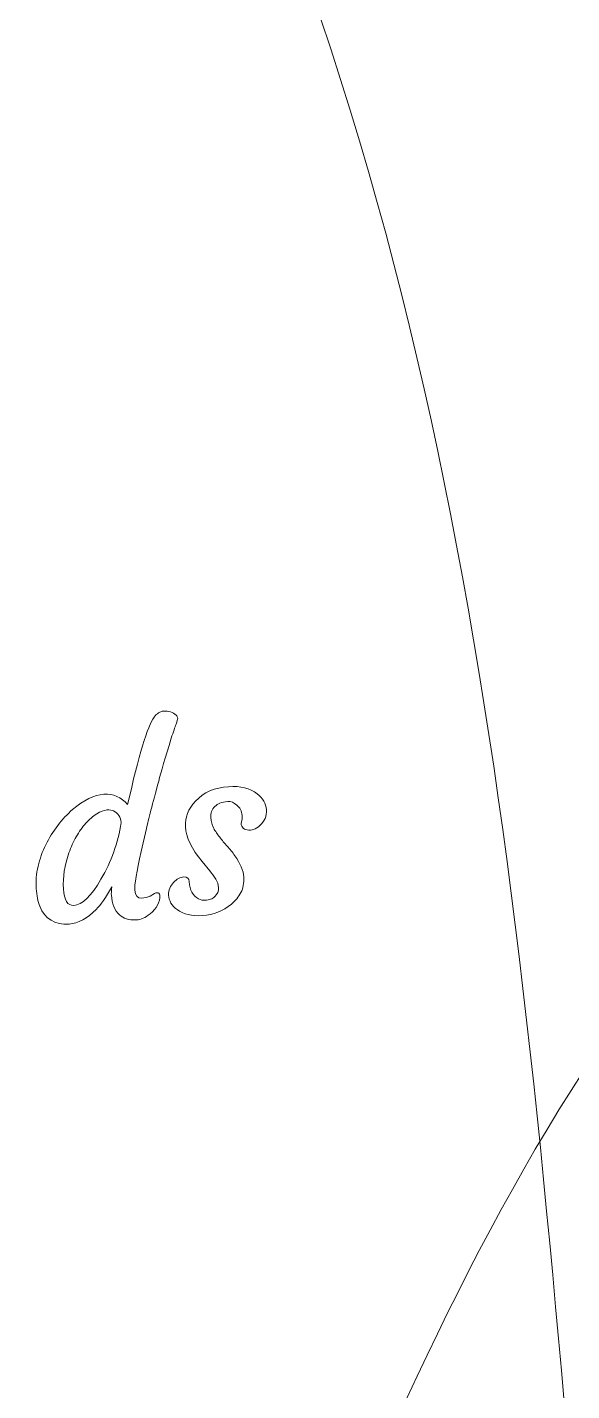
# Model space of a CAD drawing. Header units: inches. Extents: x -160 to 752, y 28 to 782.
# Drawn here: x 584 to 624.8, y 516.5 to 618.9 of the extents above; entities that cross this region are included whole.
import ezdxf

# ---------------------------------------------------------------- set-up
doc = ezdxf.new("R2010")
doc.units = ezdxf.units.IN
doc.header["$MEASUREMENT"] = 0
doc.layers.add('_U+0421_U+043B_U+043E_U+0439 1', color=7, linetype='Continuous')

# ---------------------------------------------------------------- blocks, each defined once
blk = doc.blocks.new('block 2')
at = {"layer": '_U+0421_U+043B_U+043E_U+0439 1', "color": 12, "lineweight": 9, "true_color": 0xe30513}
for points, knots in [([(305.09, 27.81), (184.24, 132.09), (55.29, 227.61), (-54.65, 344.61), (-130.38, 432.04), (-160.47, 554.53), (-106.38, 659.79), (-61.65, 746.82), (0.67, 769.94), (55.4, 761.15), (152.47, 745.58), (244.36, 626.03), (305, 559.17), (383.27, 640.56), (469.58, 781.89), (597.36, 753.44), (657.3, 740.1), (700.3, 699.79), (723.45, 645.65), (746.6, 591.54), (751.52, 539.49), (735.49, 482.62), (690.02, 321.27), (429.51, 136.47), (305.09, 27.81), (305.09, 27.81), (305.09, 27.81), (305.09, 27.81)], [0, 0, 0, 0, 1, 1, 1, 2, 2, 2, 3, 3, 3, 4, 4, 4, 5, 5, 5, 6, 6, 6, 7, 7, 7, 8, 8, 8, 9, 9, 9, 9]), ([(670.88, 364.34), (655.01, 380.54), (632.57, 427.43), (627.62, 477.67), (622.67, 527.9), (621.34, 580.31), (602.67, 628.66), (589.88, 661.76), (568.4, 688.48), (543.29, 712.94), (541.66, 711.85), (541.26, 708.78), (541.34, 708.11), (541.8, 704.21), (541.67, 700.71), (541.67, 697.3), (541.49, 692.71), (539.04, 688.35), (534.61, 686.78), (530.95, 685.48), (528.52, 686.5), (527.18, 688.24), (524.79, 691.33), (526.96, 699.99), (527.97, 703.86), (522.78, 702.35), (514.64, 698.89), (511.71, 703.18), (510.34, 705.19), (510.19, 707.53), (510.99, 709.72), (511.79, 711.92), (513.07, 713.55), (515.07, 714.76), (519.19, 717.24), (526.43, 717.48), (531.32, 717.21), (532.9, 717.12), (535.12, 718.53), (535.98, 719.89), (526.65, 728.66), (516.26, 737.13), (506.63, 745.69)], [0, 0, 0, 0, 1, 1, 1, 2, 2, 2, 3, 3, 3, 4, 4, 4, 5, 5, 5, 6, 6, 6, 7, 7, 7, 8, 8, 8, 9, 9, 9, 10, 10, 10, 11, 11, 11, 12, 12, 12, 13, 13, 13, 14, 14, 14, 14]), ([(734.6, 615.17), (715.07, 606.43), (695.54, 597.69), (677.91, 587.38), (678.45, 585.5), (680.71, 584.45), (681.37, 584.32), (685.22, 583.56), (688.52, 582.36), (691.76, 581.32), (696.07, 579.73), (699.46, 576.06), (699.6, 571.37), (699.72, 567.49), (698, 565.49), (695.93, 564.74), (692.26, 563.42), (684.68, 568.14), (681.31, 570.29), (681.15, 564.89), (681.95, 556.08), (676.96, 554.61), (674.63, 553.93), (672.36, 554.5), (670.52, 555.94), (668.67, 557.37), (667.5, 559.08), (666.97, 561.37), (665.87, 566.05), (667.87, 573.01), (669.63, 577.58), (670.2, 579.05), (670.01, 580.87), (668.99, 582.1), (655.04, 573.1), (642.52, 562.61), (632.67, 550.23), (610.05, 521.8), (601.03, 481.69), (582.53, 450.13), (581.07, 450.78), (580.09, 452.32), (579.94, 453.89), (579.48, 458.76), (578.17, 465.89), (575.1, 469.59), (573.61, 471.4), (571.79, 472.41), (569.51, 472.87), (567.22, 473.34), (564.93, 472.84), (563.15, 471.19), (559.34, 467.65), (563.97, 460.12), (566.24, 455.22), (562.27, 455.64), (553.38, 456.48), (550.68, 453.66), (549.16, 452.08), (548.51, 449.52), (550.34, 446.1), (552.56, 441.96), (557.24, 440.18), (561.8, 440.68), (565.17, 441.19), (568.65, 441.59), (572.44, 442.63), (573.09, 442.81), (575.4, 442.79), (576.72, 441.35), (555.97, 411.27), (524.71, 390.15), (493.44, 369.02)], [0, 0, 0, 0, 1, 1, 1, 2, 2, 2, 3, 3, 3, 4, 4, 4, 5, 5, 5, 6, 6, 6, 7, 7, 7, 8, 8, 8, 9, 9, 9, 10, 10, 10, 11, 11, 11, 12, 12, 12, 13, 13, 13, 14, 14, 14, 15, 15, 15, 16, 16, 16, 17, 17, 17, 18, 18, 18, 19, 19, 19, 20, 20, 20, 21, 21, 21, 22, 22, 22, 23, 23, 23, 24, 24, 24, 24])]:
    blk.add_open_spline(points, degree=3, knots=knots, dxfattribs=at)
at = {"layer": '_U+0421_U+043B_U+043E_U+0439 1', "lineweight": 0}
for points, knots in [([(593.7, 553.9), (593.83, 553.91), (593.9, 553.84), (593.91, 553.71), (593.94, 553.19), (593.69, 552.72), (593.18, 552.31), (592.83, 552.03), (592.5, 551.88), (592.18, 551.86), (591.86, 551.84), (591.61, 551.86), (591.41, 551.93), (591.22, 551.99), (591.04, 552.09), (590.88, 552.24), (590.52, 552.58), (590.32, 553.08), (590.28, 553.72), (590.27, 553.84), (590.28, 554.05), (590.31, 554.33), (589.87, 553.54), (589.48, 552.98), (589.14, 552.65), (588.47, 551.96), (587.79, 551.59), (587.11, 551.55), (586.03, 551.48), (585.3, 551.93), (584.9, 552.88), (584.76, 553.23), (584.67, 553.68), (584.64, 554.22), (584.6, 554.76), (584.65, 555.31), (584.78, 555.88), (584.91, 556.44), (585.1, 556.98), (585.36, 557.5), (585.61, 558.01), (585.91, 558.5), (586.26, 558.95), (586.6, 559.4), (586.98, 559.8), (587.37, 560.14), (588.22, 560.86), (589, 561.24), (589.72, 561.29), (590.43, 561.33), (591.03, 561.08), (591.5, 560.52), (592.33, 564.21), (593, 566.4), (593.49, 567.08), (593.7, 567.36), (593.93, 567.51), (594.18, 567.53), (594.59, 567.55), (594.91, 567.45), (595.14, 567.23), (595.21, 567.15), (595.25, 567.08), (595.26, 567), (595.26, 566.92), (595.22, 566.77), (595.14, 566.55), (595.05, 566.33), (594.93, 565.98), (594.77, 565.49), (594.32, 564.03), (594, 562.96), (593.83, 562.28), (593.37, 560.55), (593.06, 559.36), (592.91, 558.71), (592.91, 558.71), (592.51, 556.99), (592.51, 556.99), (592.17, 555.46), (592.01, 554.49), (592.04, 554.08), (592.07, 553.67), (592.23, 553.48), (592.53, 553.5), (592.8, 553.51), (593.02, 553.56), (593.18, 553.65), (593.18, 553.65), (593.51, 553.83), (593.51, 553.83), (593.58, 553.87), (593.64, 553.9), (593.7, 553.9), (593.7, 553.9), (593.7, 553.9), (593.7, 553.9)], [0, 0, 0, 0, 1, 1, 1, 2, 2, 2, 3, 3, 3, 4, 4, 4, 5, 5, 5, 6, 6, 6, 7, 7, 7, 8, 8, 8, 9, 9, 9, 10, 10, 10, 11, 11, 11, 12, 12, 12, 13, 13, 13, 14, 14, 14, 15, 15, 15, 16, 16, 16, 17, 17, 17, 18, 18, 18, 19, 19, 19, 20, 20, 20, 21, 21, 21, 22, 22, 22, 23, 23, 23, 24, 24, 24, 25, 25, 25, 26, 26, 26, 27, 27, 27, 28, 28, 28, 29, 29, 29, 30, 30, 30, 31, 31, 31, 32, 32, 32, 32]), ([(594.57, 553.72), (594.56, 553.9), (594.6, 554.08), (594.67, 554.25), (594.74, 554.41), (594.83, 554.55), (594.95, 554.67), (595.19, 554.93), (595.45, 555.06), (595.73, 555.08), (595.97, 555.09), (596.1, 554.98), (596.12, 554.73), (596.16, 554.09), (596.39, 553.67), (596.83, 553.44), (596.99, 553.36), (597.15, 553.32), (597.31, 553.33), (597.47, 553.34), (597.61, 553.37), (597.73, 553.41), (597.84, 553.46), (597.95, 553.52), (598.04, 553.61), (598.24, 553.8), (598.34, 554.01), (598.33, 554.26), (598.31, 554.5), (598.24, 554.72), (598.12, 554.92), (598, 555.12), (597.85, 555.32), (597.67, 555.54), (597.67, 555.54), (597.1, 556.24), (597.1, 556.24), (596.31, 557.16), (595.89, 558.04), (595.84, 558.86), (595.8, 559.54), (596.05, 560.18), (596.59, 560.77), (597.21, 561.44), (598.04, 561.8), (599.07, 561.86), (599.97, 561.92), (600.68, 561.74), (601.22, 561.33), (601.65, 560.99), (601.88, 560.59), (601.91, 560.13), (601.94, 559.65), (601.78, 559.26), (601.43, 558.95), (601.12, 558.67), (600.8, 558.56), (600.47, 558.61), (600.32, 558.63), (600.2, 558.7), (600.11, 558.81), (600.03, 558.92), (600, 559.06), (600.05, 559.21), (600.08, 559.37), (600.1, 559.53), (600.09, 559.69), (600.08, 559.85), (600.04, 560.01), (599.97, 560.14), (599.9, 560.28), (599.81, 560.39), (599.7, 560.48), (599.47, 560.67), (599.25, 560.76), (599.01, 560.74), (598.78, 560.73), (598.58, 560.69), (598.43, 560.63), (598.29, 560.57), (598.16, 560.48), (598.05, 560.38), (597.82, 560.15), (597.72, 559.87), (597.74, 559.55), (597.76, 559.23), (597.83, 558.96), (597.96, 558.74), (598.08, 558.51), (598.23, 558.29), (598.41, 558.07), (598.58, 557.84), (598.77, 557.62), (598.98, 557.39), (599.18, 557.17), (599.37, 556.93), (599.54, 556.68), (599.96, 556.09), (600.19, 555.56), (600.22, 555.09), (600.24, 554.63), (600.17, 554.23), (600, 553.91), (599.82, 553.58), (599.59, 553.3), (599.29, 553.05), (598.66, 552.52), (597.93, 552.23), (597.11, 552.18), (596.32, 552.13), (595.69, 552.28), (595.21, 552.63), (594.81, 552.92), (594.6, 553.28), (594.57, 553.72), (594.57, 553.72), (594.57, 553.72), (594.57, 553.72)], [0, 0, 0, 0, 1, 1, 1, 2, 2, 2, 3, 3, 3, 4, 4, 4, 5, 5, 5, 6, 6, 6, 7, 7, 7, 8, 8, 8, 9, 9, 9, 10, 10, 10, 11, 11, 11, 12, 12, 12, 13, 13, 13, 14, 14, 14, 15, 15, 15, 16, 16, 16, 17, 17, 17, 18, 18, 18, 19, 19, 19, 20, 20, 20, 21, 21, 21, 22, 22, 22, 23, 23, 23, 24, 24, 24, 25, 25, 25, 26, 26, 26, 27, 27, 27, 28, 28, 28, 29, 29, 29, 30, 30, 30, 31, 31, 31, 32, 32, 32, 33, 33, 33, 34, 34, 34, 35, 35, 35, 36, 36, 36, 37, 37, 37, 38, 38, 38, 39, 39, 39, 39]), ([(587.46, 552.94), (588.09, 552.98), (588.77, 553.64), (589.5, 554.91), (590.27, 556.23), (590.78, 557.65), (591.02, 559.16), (590.97, 559.57), (590.78, 559.86), (590.45, 560.04), (590.33, 560.1), (590.16, 560.12), (589.94, 560.11), (589.72, 560.09), (589.47, 560), (589.18, 559.82), (588.89, 559.64), (588.62, 559.4), (588.36, 559.11), (588.1, 558.82), (587.86, 558.48), (587.65, 558.1), (587.43, 557.72), (587.25, 557.32), (587.09, 556.89), (586.77, 555.97), (586.63, 555.07), (586.68, 554.2), (586.73, 553.33), (587, 552.92), (587.46, 552.94), (587.46, 552.94), (587.46, 552.94), (587.46, 552.94)], [0, 0, 0, 0, 1, 1, 1, 2, 2, 2, 3, 3, 3, 4, 4, 4, 5, 5, 5, 6, 6, 6, 7, 7, 7, 8, 8, 8, 9, 9, 9, 10, 10, 10, 11, 11, 11, 11])]:
    blk.add_open_spline(points, degree=3, knots=knots, dxfattribs=at)

msp = doc.modelspace()

# ---------------------------------------------------------------- block references
at = {"layer": '_U+0421_U+043B_U+043E_U+0439 1'}
msp.add_blockref('block 2', (0, 0), dxfattribs=at)

doc.saveas('drawing.dxf')
